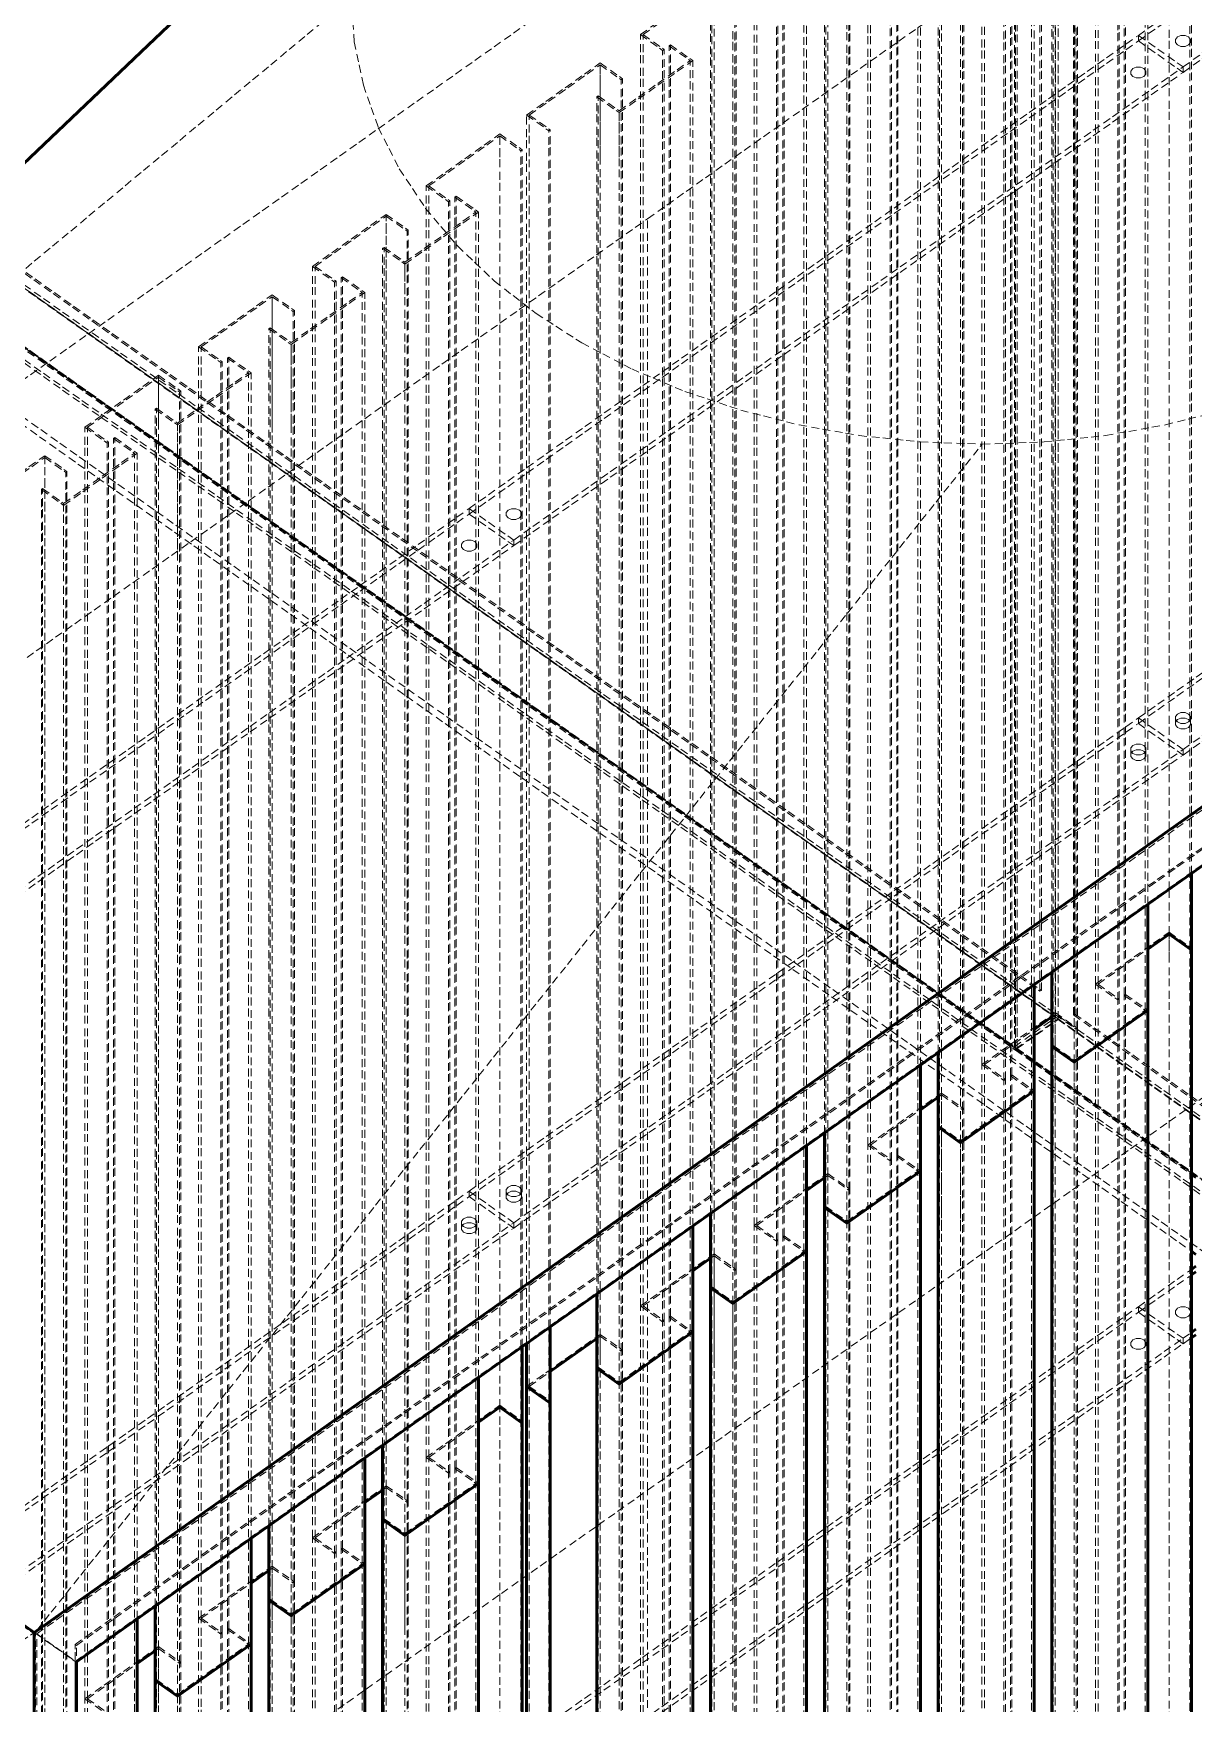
# Model space of a CAD drawing. Header units: millimetres. Extents: x 909 to 14018, y 345 to 10005.
# Drawn here: x 3227 to 3779, y 2431 to 3225 of the extents above; entities that cross this region are included whole.
import ezdxf

# ---------------------------------------------------------------- set-up
doc = ezdxf.new("R2010")
doc.units = ezdxf.units.MM
doc.linetypes.add('Hidden', pattern=[15, 5, -3, 5, -2])
for name, color, linetype, lineweight in [('Default', 7, 'Continuous', 50), ('Edges', 7, 'Hidden', 15), ('HiddenEdges', 2, 'Hidden', 15), ('HiddenSilhouettes', 2, 'Hidden', 15), ('HiddenWires', 7, 'Hidden', 15), ('Silhouettes', 7, 'Continuous', 50), ('Wires', 7, 'Hidden', 15)]:
    doc.layers.add(name, color=color, linetype=linetype, lineweight=lineweight)

# ---------------------------------------------------------------- blocks, each defined once
blk = doc.blocks.new('Isometric')
at = {"layer": 'Edges'}
for points in [[(696, 101), (697.9, 73.2), (703.7, 45.8), (713.2, 18.9), (726.5, -7.3), (743.2, -32.4), (763.4, -56.2), (786.8, -78.5), (813.2, -99), (842.3, -117.7), (873.8, -134.2), (907.5, -148.5), (942.9, -160.3), (979.9, -169.7), (1018, -176.4), (1056.8, -180.5), (1096, -181.9)], [(1096, -181.9), (1135.2, -180.5), (1174.1, -176.4), (1212.1, -169.7), (1249.1, -160.3), (1284.6, -148.5), (1318.2, -134.2), (1349.8, -117.7), (1378.9, -99), (1405.2, -78.5), (1428.6, -56.2), (1448.8, -32.4), (1465.6, -7.3), (1478.8, 18.9), (1488.3, 45.8), (1494.1, 73.2), (1496, 101)], [(521, -953.7), (1327.1, -383.7)], [(1228.6, -643.2), (1231.4, -645.2)], [(468.1, -954.3), (495, -935.3)]]:
    blk.add_lwpolyline(points, dxfattribs=at)
for points in [[(-70.2, -535.7, 0), (696, 101, 0)], [(496.5, -934.2, 0), (1096, -181.9, 0)], [(1227.7, -501.9, 0), (1227.7, -454.8, 0)], [(1214.5, -492.5, 0), (1214.5, -464.2, 0)], [(1214.5, -1298.6, 0), (1214.5, -492.5, 0)], [(1154.4, -573.8, 0), (1154.4, -506.7, 0)], [(1227.7, -1308, 0), (1227.7, -501.9, 0)], [(1082.2, -624.8, 0), (1082.2, -557.7, 0)], [(1154.4, -1379.9, 0), (1154.4, -573.8, 0)], [(1010.1, -675.8, 0), (1010.1, -608.7, 0)], [(1082.2, -1430.9, 0), (1082.2, -624.8, 0)], [(1228.6, -644.1, 0), (1231.4, -646.1, 0)], [(938, -726.8, 0), (938, -659.7, 0)], [(1010.1, -1481.9, 0), (1010.1, -675.8, 0)], [(865.9, -777.8, 0), (865.9, -710.7, 0)], [(938, -1532.9, 0), (938, -726.8, 0)], [(821.3, -789.3, 0), (821.3, -742.2, 0)], [(803.5, -801.9, 0), (803.5, -754.8, 0)], [(790.2, -792.5, 0), (790.2, -764.2, 0)], [(865.9, -1583.9, 0), (865.9, -777.8, 0)], [(790.2, -1598.6, 0), (790.2, -792.5, 0)], [(821.3, -1595.4, 0), (821.3, -789.3, 0)], [(803.5, -1608, 0), (803.5, -801.9, 0)], [(730.1, -873.8, 0), (730.1, -806.7, 0)], [(658, -924.8, 0), (658, -857.7, 0)], [(730.1, -1679.9, 0), (730.1, -873.8, 0)], [(585.8, -975.8, 0), (585.8, -908.7, 0)], [(658, -1730.9, 0), (658, -924.8, 0)], [(495, -935.3, 0), (521, -953.7, 0)], [(521, -2643.7, 0), (521, -953.7, 0)], [(585.8, -1781.9, 0), (585.8, -975.8, 0)]]:
    blk.add_polyline3d(points, dxfattribs=at)
blk.add_polyline3d([(495, -936.2, 0)], close=True, dxfattribs=at)
at = {"layer": 'HiddenEdges'}
for points in [[(-492.9, 574.1), (2267, -1377.4)], [(338, 23.7), (1144.1, -546.3)], [(312, 4.4), (1118.1, -565.6)], [(418.5, -70.4), (1116.4, -563.9)], [(-70.7, -536.2), (495, -936.2)], [(1117.2, -565.3), (1144.1, -546.3)], [(1144.1, -546.7), (1722.2, -955.5)], [(1153.9, -543.8), (1154.7, -543.2)], [(1153.9, -543.8), (1712.5, -938.8)], [(1118.1, -565.1), (1228.6, -643.2)], [(1118.1, -565.6), (1697.9, -975.6)], [(495, -936.2), (496.5, -934.2)], [(495, -936.2), (495.8, -935.6)], [(496.7, -936.2), (521.8, -954)]]:
    blk.add_lwpolyline(points, dxfattribs=at)
for points in [[(1133.5, -528.2, 0), (1133.5, 1140.6, 0)], [(1144.1, -546.3, 0), (1144.1, 1143.7, 0)], [(1144.1, -546.7, 0), (1144.1, 1141.6, 0)], [(1153.9, -543.8, 0), (1153.9, 1125, 0)], [(-466.7, 592.6, 0), (2319.3, -1377.4, 0)], [(-466.7, 545.2, 0), (2319.3, -1424.8, 0)], [(1118.1, -565.1, 0), (1118.1, 448.2, 0)], [(1214.5, -464.2, 0), (1214.5, 313.6, 0)], [(1227.7, -454.8, 0), (1227.7, 304.2, 0)], [(1181.9, -534.3, 0), (1181.9, 271.8, 0)], [(1186.9, -530.8, 0), (1186.9, 275.3, 0)], [(1142.3, -543.5, 0), (1142.3, 262.6, 0)], [(1155.6, -552.9, 0), (1155.6, 253.2, 0)], [(1141.1, -563.2, 0), (1141.1, 242.9, 0)], [(1114.8, -581.8, 0), (1114.8, 224.3, 0)], [(1154.4, -506.7, 0), (1154.4, 232.3, 0)], [(1109.8, -585.3, 0), (1109.8, 220.8, 0)], [(1070.2, -594.5, 0), (1070.2, 211.6, 0)], [(1083.5, -603.9, 0), (1083.5, 202.2, 0)], [(1068.9, -614.2, 0), (1068.9, 191.9, 0)], [(1082.2, -557.7, 0), (1082.2, 181.3, 0)], [(1037.7, -636.3, 0), (1037.7, 169.8, 0)], [(1042.6, -632.8, 0), (1042.6, 173.3, 0)], [(998.1, -645.5, 0), (998.1, 160.6, 0)], [(1011.4, -654.9, 0), (1011.4, 151.2, 0)], [(996.8, -665.2, 0), (996.8, 140.9, 0)], [(1010.1, -608.7, 0), (1010.1, 130.3, 0)], [(965.6, -687.3, 0), (965.6, 118.8, 0)], [(970.5, -683.8, 0), (970.5, 122.3, 0)], [(926, -696.5, 0), (926, 109.6, 0)], [(939.2, -705.9, 0), (939.2, 100.2, 0)], [(924.7, -716.2, 0), (924.7, 89.9, 0)], [(938, 0, 0), (938, 80.5, 0)], [(938, -659.7, 0), (938, 79.3, 0)], [(893.4, -738.3, 0), (893.4, 67.8, 0)], [(898.4, -734.8, 0), (898.4, 71.3, 0)], [(853.8, 0, 0), (853.8, 59.8, 0)], [(853.8, -747.5, 0), (853.8, 58.6, 0)], [(867.1, -756.9, 0), (867.1, 49.2, 0)], [(852.6, -767.2, 0), (852.6, 38.9, 0)], [(338, 23.3, 0), (1142.4, -545.5, 0)], [(347.8, 26.2, 0), (1132.6, -528.8, 0)], [(865.9, 0, 0), (865.9, 29.5, 0)], [(865.9, -710.7, 0), (865.9, 28.3, 0)], [(790.2, 0, 0), (790.2, 14.8, 0)], [(790.2, -764.2, 0), (790.2, 13.6, 0)], [(821.3, -742.2, 0), (821.3, 16.8, 0)], [(803.5, -754.8, 0), (803.5, 4.2, 0)], [(757.7, -834.3, 0), (757.7, -28.2, 0)], [(762.6, -830.8, 0), (762.6, -24.7, 0)], [(718.1, -84.8, 0), (718.1, -36.2, 0)], [(718.1, -843.5, 0), (718.1, -37.4, 0)], [(731.4, -852.9, 0), (731.4, -46.8, 0)], [(716.8, -863.2, 0), (716.8, -57.1, 0)], [(418, -70.8, 0), (1228.6, -644.1, 0)], [(730.1, -84.8, 0), (730.1, -66.5, 0)], [(730.1, -806.7, 0), (730.1, -67.7, 0)], [(685.5, -885.3, 0), (685.5, -79.2, 0)], [(690.5, -881.8, 0), (690.5, -75.7, 0)], [(645.9, -169.7, 0), (645.9, -87.2, 0)], [(645.9, -894.5, 0), (645.9, -88.4, 0)], [(659.2, -903.9, 0), (659.2, -97.8, 0)], [(644.7, -914.2, 0), (644.7, -108.1, 0)], [(618.4, -932.8, 0), (618.4, -126.7, 0)], [(658, -169.7, 0), (658, -117.5, 0)], [(658, -118.7, 0), (658, -118.7, 0)], [(658, -857.7, 0), (658, -118.7, 0)], [(613.4, -936.3, 0), (613.4, -130.2, 0)], [(573.8, -169.7, 0), (573.8, -138.2, 0)], [(573.8, -945.5, 0), (573.8, -139.4, 0)], [(587.1, -954.9, 0), (587.1, -148.8, 0)], [(572.5, -965.2, 0), (572.5, -159.1, 0)], [(585.8, -254.5, 0), (585.8, -168.5, 0)], [(546.2, -983.8, 0), (546.2, -177.7, 0)], [(585.8, -908.7, 0), (585.8, -169.7, 0)], [(501.7, -254.5, 0), (501.7, -189.2, 0)], [(501.7, -996.5, 0), (501.7, -190.4, 0)], [(541.3, -987.3, 0), (541.3, -181.2, 0)], [(515, -1005.9, 0), (515, -199.8, 0)], [(500.4, -1016.2, 0), (500.4, -210.1, 0)], [(513.7, -254.5, 0), (513.7, -219.5, 0)], [(513.7, -1026.8, 0), (513.7, -220.7, 0)], [(770.7, -226.2, 0), (770.7, -222.7, 0)], [(1223.3, -379, 0), (1223.3, -375.5, 0)], [(521, -942.9, 0), (1275.1, -409.7, 0)], [(1214.5, -509, 0), (1214.5, -491.3, 0)], [(1181.9, -1340.4, 0), (1181.9, -534.3, 0)], [(1186.9, -1336.9, 0), (1186.9, -530.8, 0)], [(1118.1, -565.1, 0), (1144.1, -546.7, 0)], [(1142.3, -593.9, 0), (1142.3, -542.3, 0)], [(1142.3, -1349.6, 0), (1142.3, -543.5, 0)], [(1144.1, -546.3, 0), (1723.9, -956.3, 0)], [(1155.6, -1359, 0), (1155.6, -552.9, 0)], [(1141.1, -1369.3, 0), (1141.1, -563.2, 0)], [(1114.8, -1387.9, 0), (1114.8, -581.8, 0)], [(1154.4, -593.9, 0), (1154.4, -572.6, 0)], [(1109.8, -1391.4, 0), (1109.8, -585.3, 0)], [(1070.2, -678.7, 0), (1070.2, -593.9, 0)], [(1070.2, -1400.6, 0), (1070.2, -594.5, 0)], [(1068.9, -1420.3, 0), (1068.9, -614.2, 0)], [(1083.5, -1410, 0), (1083.5, -603.9, 0)], [(1082.2, -678.7, 0), (1082.2, -623.6, 0)], [(1042.6, -1438.9, 0), (1042.6, -632.8, 0)], [(998.1, -678.7, 0), (998.1, -644.3, 0)], [(998.1, -1451.6, 0), (998.1, -645.5, 0)], [(1037.7, -1442.4, 0), (1037.7, -636.3, 0)], [(770.7, -659, 0), (770.7, -655.5, 0)], [(1011.4, -1461, 0), (1011.4, -654.9, 0)], [(996.8, -1471.3, 0), (996.8, -665.2, 0)], [(799, -679, 0), (799, -675.5, 0)], [(1010.1, -678.7, 0), (1010.1, -674.6, 0)], [(965.6, -1493.4, 0), (965.6, -687.3, 0)], [(970.5, -1489.9, 0), (970.5, -683.8, 0)], [(926, -763.5, 0), (926, -695.3, 0)], [(926, -1502.6, 0), (926, -696.5, 0)], [(939.2, -1512, 0), (939.2, -705.9, 0)], [(924.7, -1522.3, 0), (924.7, -716.2, 0)], [(938, -763.5, 0), (938, -725.6, 0)], [(1195, -732.3, 0), (1195, -728.8, 0)], [(893.4, -1544.4, 0), (893.4, -738.3, 0)], [(898.4, -1540.9, 0), (898.4, -734.8, 0)], [(853.8, -763.5, 0), (853.8, -746.3, 0)], [(853.8, -1553.6, 0), (853.8, -747.5, 0)], [(867.1, -1563, 0), (867.1, -756.9, 0)], [(852.6, -1573.3, 0), (852.6, -767.2, 0)], [(865.9, -848.4, 0), (865.9, -776.6, 0)], [(790.2, -848.4, 0), (790.2, -791.3, 0)], [(757.7, -1640.4, 0), (757.7, -834.3, 0)], [(762.6, -1636.9, 0), (762.6, -830.8, 0)], [(718.1, -848.4, 0), (718.1, -842.3, 0)], [(718.1, -1649.6, 0), (718.1, -843.5, 0)], [(731.4, -1659, 0), (731.4, -852.9, 0)], [(716.8, -1669.3, 0), (716.8, -863.2, 0)], [(730.1, -933.2, 0), (730.1, -872.6, 0)], [(685.5, -1691.4, 0), (685.5, -885.3, 0)], [(690.5, -1687.9, 0), (690.5, -881.8, 0)], [(645.9, -933.2, 0), (645.9, -893.3, 0)], [(645.9, -1700.6, 0), (645.9, -894.5, 0)], [(659.2, -1710, 0), (659.2, -903.9, 0)], [(644.7, -1720.3, 0), (644.7, -914.2, 0)], [(658, -933.2, 0), (658, -923.6, 0)], [(613.4, -1742.4, 0), (613.4, -936.3, 0)], [(618.4, -1738.9, 0), (618.4, -932.8, 0)], [(521, -942.9, 0), (521.8, -943.5, 0)], [(521, -2580.9, 0), (521, -942.9, 0)], [(573.8, -1018.1, 0), (573.8, -944.3, 0)], [(573.8, -1751.6, 0), (573.8, -945.5, 0)], [(587.1, -1761, 0), (587.1, -954.9, 0)], [(572.5, -1771.3, 0), (572.5, -965.2, 0)], [(585.8, -1018.1, 0), (585.8, -974.6, 0)]]:
    blk.add_polyline3d(points, dxfattribs=at)
at = {"layer": 'HiddenSilhouettes'}
for points in [[(-466.7, 594.7), (2289.6, -1354.3)], [(1223.3, 57.3), (1647.6, 357.3)], [(881, 77.8), (926, 109.6)], [(770.7, -222.7), (1195, 77.3)], [(881, 77.8), (894.3, 68.4)], [(1195, 77.3), (1223.3, 57.3)], [(770.7, -226.2), (1195, 73.8)], [(897.5, 70.7), (898.4, 71.3)], [(897.5, 70.7), (910.8, 61.3)], [(898.4, 71.3), (912.5, 61.3)], [(1195, 73.8), (1223.3, 53.8)], [(799, -242.7), (1223.3, 57.3)], [(799, -246.2), (1223.3, 53.8)], [(807.2, 26.8), (853.8, 59.8)], [(808.9, 26.8), (853.8, 58.6)], [(853.8, 58.6), (867.1, 49.2)], [(865.9, 29.5), (910.8, 61.3)], [(851.7, 38.3), (852.6, 38.9)], [(851.7, 38.3), (865.9, 28.3)], [(852.6, 38.9), (865.9, 29.5)], [(348.6, 26.8), (1133.5, -528.2)], [(807.2, 26.8), (821.3, 16.8)], [(808.9, 26.8), (822.2, 17.4)], [(790.2, 13.6), (803.5, 4.2)], [(821.3, 16.8), (822.2, 17.4)], [(745.2, -18.2), (758.5, -27.6)], [(761.8, -25.3), (775.1, -34.7)], [(762.6, -24.7), (776.8, -34.7)], [(673.1, -69.2), (718.1, -37.4)], [(718.1, -37.4), (731.4, -46.8)], [(730.1, -67.7), (776.8, -34.7)], [(715.9, -57.7), (730.1, -67.7)], [(716.8, -57.1), (730.1, -66.5)], [(1195, -359), (1619.3, -59)], [(673.1, -69.2), (686.4, -78.6)], [(689.6, -76.3), (702.9, -85.7)], [(690.5, -75.7), (704.6, -85.7)], [(1223.3, -375.5), (1647.6, -75.5)], [(601, -120.2), (645.9, -88.4)], [(645.9, -87.2), (660.1, -97.2)], [(658, -117.5), (702.9, -85.7)], [(658, -118.7), (704.6, -85.7)], [(659.2, -97.8), (660.1, -97.2)], [(643.8, -108.7), (644.7, -108.1)], [(644.7, -108.1), (658, -117.5)], [(599.3, -120.2), (613.4, -130.2)], [(601, -120.2), (614.3, -129.6)], [(618.4, -126.7), (632.5, -136.7)], [(585.8, -168.5), (630.8, -136.7)], [(613.4, -130.2), (614.3, -129.6)], [(617.5, -127.3), (630.8, -136.7)], [(527.1, -171.2), (573.8, -138.2)], [(573.8, -138.2), (588, -148.2)], [(573.8, -139.4), (587.1, -148.8)], [(587.1, -148.8), (588, -148.2)], [(572.5, -159.1), (585.8, -168.5)], [(528.8, -171.2), (542.1, -180.6)], [(545.4, -178.3), (546.2, -177.7)], [(545.4, -178.3), (558.7, -187.7)], [(546.2, -177.7), (560.4, -187.7)], [(456.7, -222.2), (501.7, -190.4)], [(501.7, -190.4), (515, -199.8)], [(513.7, -219.5), (558.7, -187.7)], [(499.6, -210.7), (513.7, -220.7)], [(500.4, -210.1), (513.7, -219.5)], [(374.8, -542.7), (799, -242.7)], [(374.8, -546.2), (799, -246.2)], [(1099, -509), (1449.6, -261.2)], [(1195, -355.5), (1223.3, -375.5)], [(1195, -359), (1223.3, -379)], [(1218.5, -358.1), (1219.8, -356.5), (1222, -355.6), (1224.6, -355.6), (1226.8, -356.5), (1228.1, -358.1), (1228.1, -359.9), (1226.8, -361.5), (1224.6, -362.4), (1222, -362.4), (1219.8, -361.5), (1218.5, -359.9)], [(496.7, -936.2), (1301.1, -367.4)], [(799, -675.5), (1223.3, -375.5)], [(1190.2, -378.1), (1191.5, -376.5), (1193.7, -375.6), (1196.3, -375.6), (1198.5, -376.5), (1199.8, -378.1), (1199.8, -379.9), (1198.5, -381.5), (1196.3, -382.4), (1193.7, -382.4), (1191.5, -381.5), (1190.2, -379.9)], [(1167.8, -524.3), (1214.5, -491.3)], [(1214.5, -491.3), (1228.6, -501.3)], [(1169.5, -524.3), (1201, -502)], [(495, -936.2), (1087.2, -517.4)], [(1132.6, -528.8), (1133.5, -528.2)], [(1167.8, -524.3), (1181.9, -534.3)], [(1169.5, -524.3), (1182.8, -533.7)], [(1181.9, -534.3), (1182.8, -533.7)], [(1186, -531.4), (1186.9, -530.8)], [(1186, -531.4), (1199.3, -540.8)], [(1186.9, -530.8), (1201, -540.8)], [(1095.7, -575.3), (1142.3, -542.3)], [(1142.3, -542.3), (1156.5, -552.3)], [(1142.3, -543.5), (1155.6, -552.9)], [(1154.4, -572.6), (1199.3, -540.8)], [(1117.2, -565.3), (1157.6, -593.9)], [(1140.2, -563.8), (1141.1, -563.2)], [(1141.1, -563.2), (1154.4, -572.6)], [(1095.7, -575.3), (1109.8, -585.3)], [(1097.4, -575.3), (1110.7, -584.7)], [(1113.9, -582.4), (1127.2, -591.8)], [(1114.8, -581.8), (1128.9, -591.8)], [(1082.2, -623.6), (1127.2, -591.8)], [(1023.5, -626.3), (1070.2, -593.3)], [(1070.2, -594.5), (1083.5, -603.9)], [(1083.5, -603.9), (1084.3, -603.3)], [(1068.1, -614.8), (1068.9, -614.2)], [(1068.9, -614.2), (1082.2, -623.6)], [(1023.5, -626.3), (1037.7, -636.3)], [(1025.2, -626.3), (1038.5, -635.7)], [(1041.8, -633.4), (1055.1, -642.8)], [(1042.6, -632.8), (1056.8, -642.8)], [(951.4, -677.3), (998.1, -644.3)], [(998.1, -644.3), (1012.2, -654.3)], [(1010.1, -674.6), (1055.1, -642.8)], [(1037.7, -636.3), (1038.5, -635.7)], [(346.5, -955.5), (770.7, -655.5)], [(770.7, -655.5), (799, -675.5)], [(794.2, -658.1), (795.5, -656.5), (797.7, -655.6), (800.3, -655.6), (802.6, -656.5), (803.9, -658.1), (803.9, -659.9), (802.6, -661.5), (800.3, -662.4), (797.7, -662.4), (795.5, -661.5), (794.2, -659.9)], [(953.1, -677.3), (984.6, -655)], [(1011.4, -654.9), (1012.2, -654.3)], [(346.5, -959), (770.7, -659)], [(770.7, -659), (799, -679)], [(996.8, -665.2), (1010.1, -674.6)], [(765.9, -678.1), (767.2, -676.5), (769.5, -675.6), (772, -675.6), (774.3, -676.5), (775.6, -678.1), (775.6, -679.9), (774.3, -681.5), (772, -682.4), (769.5, -682.4), (767.2, -681.5), (765.9, -679.9)], [(965.6, -687.3), (966.4, -686.7)], [(969.7, -684.4), (970.5, -683.8)], [(969.7, -684.4), (982.9, -693.8)], [(970.5, -683.8), (984.6, -693.8)], [(879.3, -728.3), (926, -695.3)], [(926, -695.3), (940.1, -705.3)], [(939.2, -705.9), (940.1, -705.3)], [(1195, -728.8), (1228.6, -705.1)], [(1195, -732.3), (1228.6, -708.6)], [(923.8, -716.8), (924.7, -716.2)], [(924.7, -716.2), (938, -725.6)], [(807.2, -1003.1), (1195, -728.8)], [(879.3, -728.3), (893.4, -738.3)], [(881, -728.3), (894.3, -737.7)], [(1195, -728.8), (1223.3, -748.8)], [(807.2, -1006.6), (1195, -732.3)], [(893.4, -738.3), (894.3, -737.7)], [(897.5, -735.4), (898.4, -734.8)], [(897.5, -735.4), (910.8, -744.8)], [(898.4, -734.8), (912.5, -744.8)], [(1195, -732.3), (1223.3, -752.3)], [(807.2, -779.3), (853.8, -746.3)], [(807.2, -1043.1), (1223.3, -748.8)], [(1223.3, -748.8), (1228.6, -745.1)], [(1223.3, -752.3), (1228.6, -748.6)], [(807.2, -1046.6), (1223.3, -752.3)], [(867.1, -756.9), (868, -756.3)], [(851.7, -767.8), (852.6, -767.2)], [(852.6, -767.2), (865.9, -776.6)], [(808.9, -779.3), (822.2, -788.7)], [(790.2, -791.3), (804.3, -801.3)], [(743.5, -824.3), (757.7, -834.3)], [(757.7, -834.3), (758.5, -833.7)], [(761.8, -831.4), (762.6, -830.8)], [(761.8, -831.4), (775.1, -840.8)], [(762.6, -830.8), (776.8, -840.8)], [(715.9, -845), (718.1, -843.5)], [(718.1, -843.5), (731.4, -852.9)], [(730.1, -872.6), (775.1, -840.8)], [(673.1, -875.3), (704.6, -853)], [(731.4, -852.9), (732.2, -852.3)], [(716.8, -863.2), (730.1, -872.6)], [(673.1, -875.3), (686.4, -884.7)], [(689.6, -882.4), (690.5, -881.8)], [(689.6, -882.4), (702.9, -891.8)], [(645.9, -894.5), (659.2, -903.9)], [(658, -923.6), (702.9, -891.8)], [(601, -926.3), (632.5, -904)], [(659.2, -903.9), (660.1, -903.3)], [(643.8, -914.8), (644.7, -914.2)], [(601, -926.3), (614.3, -935.7)], [(617.5, -933.4), (618.4, -932.8)], [(617.5, -933.4), (630.8, -942.8)], [(618.4, -932.8), (632.5, -942.8)], [(527.1, -977.3), (573.8, -944.3)], [(571.7, -947), (573.8, -945.5)], [(573.8, -944.3), (588, -954.3)], [(585.8, -974.6), (630.8, -942.8)], [(528.8, -977.3), (560.4, -955)], [(587.1, -954.9), (588, -954.3)], [(572.5, -965.2), (585.8, -974.6)], [(528.8, -977.3), (542.1, -986.7)]]:
    blk.add_lwpolyline(points, dxfattribs=at)
for points in [[(1218.5, -354.5), (1219.8, -353), (1222, -352), (1224.6, -352), (1226.8, -353), (1228.1, -354.5), (1228.1, -356.4), (1226.8, -358), (1224.6, -358.9), (1222, -358.9), (1219.8, -358), (1218.5, -356.4)], [(1190.2, -374.5), (1191.5, -373), (1193.7, -372), (1196.3, -372), (1198.5, -373), (1199.8, -374.5), (1199.8, -376.4), (1198.5, -378), (1196.3, -378.9), (1193.7, -378.9), (1191.5, -378), (1190.2, -376.4)], [(794.2, -654.5), (795.5, -653), (797.7, -652), (800.3, -652), (802.6, -653), (803.9, -654.5), (803.9, -656.4), (802.6, -658), (800.3, -658.9), (797.7, -658.9), (795.5, -658), (794.2, -656.4)], [(765.9, -674.5), (767.2, -673), (769.5, -672), (772, -672), (774.3, -673), (775.6, -674.5), (775.6, -676.4), (774.3, -678), (772, -678.9), (769.5, -678.9), (767.2, -678), (765.9, -676.4)]]:
    blk.add_lwpolyline(points, close=True, dxfattribs=at)
for points in [[(1132.6, -528.8, 0), (1132.6, 1140, 0)], [(1142.4, -545.5, 0), (1142.4, 1142.8, 0)], [(1154.7, -543.2, 0), (1154.7, 1125.6, 0)], [(-466.7, 547.3, 0), (2287.3, -1400.1, 0)], [(-492.9, 528.8, 0), (2267, -1422.7, 0)], [(1116.4, -563.9, 0), (1116.4, 447.4, 0)], [(1117.2, -565.3, 0), (1117.2, 447.8, 0)], [(1195, 77.3, 0), (1619.3, 377.3, 0)], [(1195, 73.8, 0), (1619.3, 373.8, 0)], [(1223.3, 53.8, 0), (1647.6, 353.8, 0)], [(1228.6, -454.2, 0), (1228.6, 304.8, 0)], [(1167.8, -524.3, 0), (1167.8, 281.8, 0)], [(1169.5, -524.3, 0), (1169.5, 281.8, 0)], [(1182.8, -533.7, 0), (1182.8, 272.4, 0)], [(1186, -531.4, 0), (1186, 274.7, 0)], [(1199.3, -540.8, 0), (1199.3, 265.3, 0)], [(1201, -473.7, 0), (1201, 265.3, 0)], [(1156.5, -552.3, 0), (1156.5, 253.8, 0)], [(1140.2, -516.7, 0), (1140.2, 242.3, 0)], [(1095.7, -575.3, 0), (1095.7, 230.8, 0)], [(1097.4, -575.3, 0), (1097.4, 230.8, 0)], [(1113.9, -582.4, 0), (1113.9, 223.7, 0)], [(1110.7, -584.7, 0), (1110.7, 221.4, 0)], [(1127.2, -591.8, 0), (1127.2, 214.3, 0)], [(1128.9, -524.7, 0), (1128.9, 214.3, 0)], [(1084.3, -603.3, 0), (1084.3, 202.8, 0)], [(1068.1, -567.7, 0), (1068.1, 191.3, 0)], [(1023.5, -626.3, 0), (1023.5, 179.8, 0)], [(1025.2, -626.3, 0), (1025.2, 179.8, 0)], [(1038.5, -635.7, 0), (1038.5, 170.4, 0)], [(1041.8, -633.4, 0), (1041.8, 172.7, 0)], [(1055.1, -642.8, 0), (1055.1, 163.3, 0)], [(1056.8, -575.7, 0), (1056.8, 163.3, 0)], [(1012.2, -654.3, 0), (1012.2, 151.8, 0)], [(996, -618.7, 0), (996, 140.3, 0)], [(951.4, -677.3, 0), (951.4, 128.8, 0)], [(953.1, -677.3, 0), (953.1, 128.8, 0)], [(966.4, -686.7, 0), (966.4, 119.4, 0)], [(969.7, -684.4, 0), (969.7, 121.7, 0)], [(879.3, 77.8, 0), (926, 110.8, 0)], [(982.9, -693.8, 0), (982.9, 112.3, 0)], [(984.6, -626.7, 0), (984.6, 112.3, 0)], [(940.1, -705.3, 0), (940.1, 100.8, 0)], [(923.8, -669.7, 0), (923.8, 89.3, 0)], [(879.3, -728.3, 0), (879.3, 77.8, 0)], [(879.3, 77.8, 0), (893.4, 67.8, 0)], [(881, -728.3, 0), (881, 77.8, 0)], [(1195, 73.8, 0), (1195, 77.3, 0)], [(893.4, 67.8, 0), (894.3, 68.4, 0)], [(894.3, -737.7, 0), (894.3, 68.4, 0)], [(897.5, -735.4, 0), (897.5, 70.7, 0)], [(853.8, 59.8, 0), (868, 49.8, 0)], [(865.9, 28.3, 0), (912.5, 61.3, 0)], [(910.8, -744.8, 0), (910.8, 61.3, 0)], [(912.5, -677.7, 0), (912.5, 61.3, 0)], [(1223.3, 53.8, 0), (1223.3, 57.3, 0)], [(867.1, 49.2, 0), (868, 49.8, 0)], [(868, -756.3, 0), (868, 49.8, 0)], [(851.7, -720.7, 0), (851.7, 38.3, 0)], [(807.2, -752.2, 0), (807.2, 26.8, 0)], [(808.9, -779.3, 0), (808.9, 26.8, 0)], [(743.5, -18.2, 0), (790.2, 14.8, 0)], [(745.2, -18.2, 0), (790.2, 13.6, 0)], [(790.2, 14.8, 0), (804.3, 4.8, 0)], [(822.2, -741.6, 0), (822.2, 17.4, 0)], [(803.5, 4.2, 0), (804.3, 4.8, 0)], [(804.3, -754.2, 0), (804.3, 4.8, 0)], [(743.5, -824.3, 0), (743.5, -18.2, 0)], [(743.5, -18.2, 0), (757.7, -28.2, 0)], [(745.2, -824.3, 0), (745.2, -18.2, 0)], [(757.7, -28.2, 0), (758.5, -27.6, 0)], [(758.5, -833.7, 0), (758.5, -27.6, 0)], [(761.8, -25.3, 0), (762.6, -24.7, 0)], [(761.8, -831.4, 0), (761.8, -25.3, 0)], [(671.4, -69.2, 0), (718.1, -36.2, 0)], [(718.1, -36.2, 0), (732.2, -46.2, 0)], [(730.1, -66.5, 0), (775.1, -34.7, 0)], [(775.1, -840.8, 0), (775.1, -34.7, 0)], [(776.8, -773.7, 0), (776.8, -34.7, 0)], [(731.4, -46.8, 0), (732.2, -46.2, 0)], [(732.2, -852.3, 0), (732.2, -46.2, 0)], [(715.9, -57.7, 0), (716.8, -57.1, 0)], [(715.9, -816.7, 0), (715.9, -57.7, 0)], [(1195, -355.5, 0), (1619.3, -55.5, 0)], [(417.4, -71.3, 0), (1117.2, -566.2, 0)], [(671.4, -875.3, 0), (671.4, -69.2, 0)], [(671.4, -69.2, 0), (685.5, -79.2, 0)], [(673.1, -875.3, 0), (673.1, -69.2, 0)], [(685.5, -79.2, 0), (686.4, -78.6, 0)], [(686.4, -884.7, 0), (686.4, -78.6, 0)], [(689.6, -76.3, 0), (690.5, -75.7, 0)], [(689.6, -882.4, 0), (689.6, -76.3, 0)], [(1223.3, -379, 0), (1647.6, -79, 0)], [(599.3, -120.2, 0), (645.9, -87.2, 0)], [(645.9, -88.4, 0), (659.2, -97.8, 0)], [(702.9, -891.8, 0), (702.9, -85.7, 0)], [(704.6, -824.7, 0), (704.6, -85.7, 0)], [(388.1, -99.2, 0), (1228.6, -693.6, 0)], [(660.1, -903.3, 0), (660.1, -97.2, 0)], [(643.8, -867.7, 0), (643.8, -108.7, 0)], [(643.8, -108.7, 0), (658, -118.7, 0)], [(599.3, -926.3, 0), (599.3, -120.2, 0)], [(601, -926.3, 0), (601, -120.2, 0)], [(617.5, -127.3, 0), (618.4, -126.7, 0)], [(585.8, -169.7, 0), (632.5, -136.7, 0)], [(614.3, -935.7, 0), (614.3, -129.6, 0)], [(617.5, -933.4, 0), (617.5, -127.3, 0)], [(630.8, -942.8, 0), (630.8, -136.7, 0)], [(632.5, -875.7, 0), (632.5, -136.7, 0)], [(528.8, -171.2, 0), (573.8, -139.4, 0)], [(588, -954.3, 0), (588, -148.2, 0)], [(571.7, -159.7, 0), (572.5, -159.1, 0)], [(571.7, -918.7, 0), (571.7, -159.7, 0)], [(571.7, -159.7, 0), (585.8, -169.7, 0)], [(527.1, -977.3, 0), (527.1, -171.2, 0)], [(527.1, -171.2, 0), (541.3, -181.2, 0)], [(528.8, -977.3, 0), (528.8, -171.2, 0)], [(545.4, -984.4, 0), (545.4, -178.3, 0)], [(455, -222.2, 0), (501.7, -189.2, 0)], [(501.7, -189.2, 0), (515.8, -199.2, 0)], [(513.7, -220.7, 0), (560.4, -187.7, 0)], [(541.3, -181.2, 0), (542.1, -180.6, 0)], [(542.1, -986.7, 0), (542.1, -180.6, 0)], [(558.7, -993.8, 0), (558.7, -187.7, 0)], [(560.4, -926.7, 0), (560.4, -187.7, 0)], [(515, -199.8, 0), (515.8, -199.2, 0)], [(515.8, -1005.3, 0), (515.8, -199.2, 0)], [(499.6, -210.7, 0), (500.4, -210.1, 0)], [(499.6, -1016.8, 0), (499.6, -210.7, 0)], [(346.5, -522.7, 0), (770.7, -222.7, 0)], [(346.5, -526.2, 0), (770.7, -226.2, 0)], [(770.7, -222.7, 0), (799, -242.7, 0)], [(770.7, -226.2, 0), (799, -246.2, 0)], [(799, -246.2, 0), (799, -242.7, 0)], [(770.7, -655.5, 0), (1195, -355.5, 0)], [(770.7, -659, 0), (1195, -359, 0)], [(1195, -359, 0), (1195, -355.5, 0)], [(1218.5, -359.9, 0), (1218.5, -356.4, 0)], [(1228.1, -358.1, 0), (1228.1, -354.5, 0)], [(799, -679, 0), (1223.3, -379, 0)], [(1190.2, -379.9, 0), (1190.2, -376.4, 0)], [(1199.8, -378.1, 0), (1199.8, -374.5, 0)], [(521.8, -943.5, 0), (1275.9, -410.3, 0)], [(1117.2, -566.2, 0), (1117.2, -509, 0)], [(1118.1, -565.6, 0), (1118.1, -509, 0)], [(1167.8, -1330.4, 0), (1167.8, -524.3, 0)], [(1169.5, -1330.4, 0), (1169.5, -524.3, 0)], [(-69.9, -535.6, 0), (495.8, -935.6, 0)], [(1182.8, -1339.8, 0), (1182.8, -533.7, 0)], [(1186, -1337.5, 0), (1186, -531.4, 0)], [(1116.4, -563.9, 0), (1142.4, -545.5, 0)], [(1140.2, -545, 0), (1142.3, -543.5, 0)], [(1154.7, -543.2, 0), (1713.3, -938.2, 0)], [(1199.3, -1346.9, 0), (1199.3, -540.8, 0)], [(1097.4, -575.3, 0), (1128.9, -553, 0)], [(1155.6, -552.9, 0), (1156.5, -552.3, 0)], [(1156.5, -1358.4, 0), (1156.5, -552.3, 0)], [(1117.2, -566.2, 0), (1118.1, -565.6, 0)], [(1117.2, -566.2, 0), (1228.6, -644.9, 0)], [(1142.3, -564.1, 0), (1142.3, -564.1, 0)], [(1095.7, -1381.4, 0), (1095.7, -575.3, 0)], [(1097.4, -1381.4, 0), (1097.4, -575.3, 0)], [(1113.9, -582.4, 0), (1114.8, -581.8, 0)], [(1113.9, -1388.5, 0), (1113.9, -582.4, 0)], [(1109.8, -585.3, 0), (1110.7, -584.7, 0)], [(1110.7, -1390.8, 0), (1110.7, -584.7, 0)], [(1127.2, -1397.9, 0), (1127.2, -591.8, 0)], [(1068.1, -596, 0), (1070.2, -594.5, 0)], [(1070.2, -593.3, 0), (1084.3, -603.3, 0)], [(1084.3, -1409.4, 0), (1084.3, -603.3, 0)], [(1025.2, -626.3, 0), (1056.8, -604, 0)], [(1023.5, -1432.4, 0), (1023.5, -626.3, 0)], [(1025.2, -1432.4, 0), (1025.2, -626.3, 0)], [(1041.8, -633.4, 0), (1042.6, -632.8, 0)], [(1041.8, -1439.5, 0), (1041.8, -633.4, 0)], [(996, -647, 0), (998.1, -645.5, 0)], [(998.1, -645.5, 0), (1011.4, -654.9, 0)], [(1038.5, -1441.8, 0), (1038.5, -635.7, 0)], [(1055.1, -1448.9, 0), (1055.1, -642.8, 0)], [(794.2, -659.9, 0), (794.2, -656.4, 0)], [(803.9, -658.1, 0), (803.9, -654.5, 0)], [(1012.2, -1460.4, 0), (1012.2, -654.3, 0)], [(996, -665.8, 0), (996.8, -665.2, 0)], [(374.8, -975.5, 0), (799, -675.5, 0)], [(765.9, -679.9, 0), (765.9, -676.4, 0)], [(775.6, -678.1, 0), (775.6, -674.5, 0)], [(951.4, -1483.4, 0), (951.4, -677.3, 0)], [(951.4, -677.3, 0), (965.6, -687.3, 0)], [(953.1, -1483.4, 0), (953.1, -677.3, 0)], [(953.1, -677.3, 0), (966.4, -686.7, 0)], [(374.8, -979, 0), (799, -679, 0)], [(966.4, -1492.8, 0), (966.4, -686.7, 0)], [(969.7, -1490.5, 0), (969.7, -684.4, 0)], [(923.8, -698, 0), (926, -696.5, 0)], [(926, -696.5, 0), (939.2, -705.9, 0)], [(938, -725.6, 0), (982.9, -693.8, 0)], [(982.9, -1499.9, 0), (982.9, -693.8, 0)], [(881, -728.3, 0), (912.5, -706, 0)], [(940.1, -1511.4, 0), (940.1, -705.3, 0)], [(879.3, -1534.4, 0), (879.3, -728.3, 0)], [(881, -1534.4, 0), (881, -728.3, 0)], [(894.3, -1543.8, 0), (894.3, -737.7, 0)], [(897.5, -1541.5, 0), (897.5, -735.4, 0)], [(851.7, -749, 0), (853.8, -747.5, 0)], [(853.8, -746.3, 0), (868, -756.3, 0)], [(853.8, -747.5, 0), (867.1, -756.9, 0)], [(865.9, -776.6, 0), (910.8, -744.8, 0)], [(910.8, -1550.9, 0), (910.8, -744.8, 0)], [(1223.3, -752.3, 0), (1223.3, -748.8, 0)], [(868, -1562.4, 0), (868, -756.3, 0)], [(808.9, -779.3, 0), (822.2, -769.9, 0)], [(808.9, -1585.4, 0), (808.9, -779.3, 0)], [(743.5, -824.3, 0), (790.2, -791.3, 0)], [(745.2, -824.3, 0), (776.8, -802, 0)], [(743.5, -1630.4, 0), (743.5, -824.3, 0)], [(745.2, -1630.4, 0), (745.2, -824.3, 0)], [(745.2, -824.3, 0), (758.5, -833.7, 0)], [(758.5, -1639.8, 0), (758.5, -833.7, 0)], [(761.8, -1637.5, 0), (761.8, -831.4, 0)], [(671.4, -875.3, 0), (718.1, -842.3, 0)], [(718.1, -842.3, 0), (732.2, -852.3, 0)], [(775.1, -1646.9, 0), (775.1, -840.8, 0)], [(732.2, -1658.4, 0), (732.2, -852.3, 0)], [(715.9, -863.8, 0), (716.8, -863.2, 0)], [(671.4, -1681.4, 0), (671.4, -875.3, 0)], [(671.4, -875.3, 0), (685.5, -885.3, 0)], [(673.1, -1681.4, 0), (673.1, -875.3, 0)], [(685.5, -885.3, 0), (686.4, -884.7, 0)], [(686.4, -1690.8, 0), (686.4, -884.7, 0)], [(689.6, -1688.5, 0), (689.6, -882.4, 0)], [(690.5, -881.8, 0), (704.6, -891.8, 0)], [(599.3, -926.3, 0), (645.9, -893.3, 0)], [(643.8, -896, 0), (645.9, -894.5, 0)], [(645.9, -893.3, 0), (660.1, -903.3, 0)], [(702.9, -1697.9, 0), (702.9, -891.8, 0)], [(660.1, -1709.4, 0), (660.1, -903.3, 0)], [(644.7, -914.2, 0), (658, -923.6, 0)], [(599.3, -1732.4, 0), (599.3, -926.3, 0)], [(599.3, -926.3, 0), (613.4, -936.3, 0)], [(601, -1732.4, 0), (601, -926.3, 0)], [(495.8, -2625.6, 0), (495.8, -935.6, 0)], [(496.7, -2624.5, 0), (496.7, -936.2, 0)], [(613.4, -936.3, 0), (614.3, -935.7, 0)], [(614.3, -1741.8, 0), (614.3, -935.7, 0)], [(617.5, -1739.5, 0), (617.5, -933.4, 0)], [(521.8, -1018.1, 0), (521.8, -943.5, 0)], [(573.8, -945.5, 0), (587.1, -954.9, 0)], [(630.8, -1748.9, 0), (630.8, -942.8, 0)], [(588, -1760.4, 0), (588, -954.3, 0)], [(571.7, -965.8, 0), (572.5, -965.2, 0)], [(527.1, -1783.4, 0), (527.1, -977.3, 0)], [(527.1, -977.3, 0), (541.3, -987.3, 0)], [(528.8, -1783.4, 0), (528.8, -977.3, 0)]]:
    blk.add_polyline3d(points, dxfattribs=at)
at = {"layer": 'HiddenWires'}
for points in [[(883.9, -39), (1308.1, 261)], [(1218.5, 74.7), (1219.8, 76.3)], [(1218.5, 72.8), (1218.5, 74.7)], [(1219.8, 76.3), (1222, 77.2)], [(1226.8, 76.3), (1228.1, 74.7)], [(1228.1, 72.8), (1228.1, 74.7)], [(1218.5, 72.8), (1219.8, 71.3)], [(1219.8, 71.3), (1222, 70.3)], [(1224.6, 70.3), (1226.8, 71.3)], [(1226.8, 71.3), (1228.1, 72.8)], [(1190.2, 52.8), (1190.2, 54.7)], [(1191.5, 56.3), (1193.7, 57.2)], [(1196.3, 57.2), (1198.5, 56.3)], [(1199.8, 52.8), (1199.8, 54.7)], [(1190.2, 52.8), (1191.5, 51.3)], [(1191.5, 51.3), (1193.7, 50.3)], [(1193.7, 50.3), (1196.3, 50.3)], [(1196.3, 50.3), (1198.5, 51.3)], [(1198.5, 51.3), (1199.8, 52.8)], [(459.6, -339), (883.9, -39)], [(794.2, -225.3), (795.5, -223.7)], [(794.2, -227.2), (794.2, -225.3)], [(794.2, -227.2), (795.5, -228.7)], [(795.5, -223.7), (797.7, -222.8)], [(800.3, -229.7), (802.6, -228.7)], [(802.6, -223.7), (803.9, -225.3)], [(802.6, -228.7), (803.9, -227.2)], [(803.9, -227.2), (803.9, -225.3)], [(767.2, -243.7), (769.5, -242.8)], [(769.5, -242.8), (772, -242.8)], [(772, -242.8), (774.3, -243.7)], [(765.9, -245.3), (767.2, -243.7)], [(765.9, -247.2), (765.9, -245.3)], [(765.9, -247.2), (767.2, -248.7)], [(767.2, -248.7), (769.5, -249.7)], [(769.5, -249.7), (772, -249.7)], [(772, -249.7), (774.3, -248.7)], [(774.3, -243.7), (775.6, -245.3)], [(775.6, -247.2), (775.6, -245.3)], [(1218.5, -731.4), (1219.8, -729.8)], [(1219.8, -729.8), (1222, -728.9)], [(1222, -728.9), (1224.6, -728.9)], [(1224.6, -728.9), (1226.8, -729.8)], [(1226.8, -729.8), (1228.1, -731.4)], [(1218.5, -733.3), (1218.5, -731.4)], [(1219.8, -734.8), (1222, -735.8)], [(1222, -735.8), (1224.6, -735.8)], [(1224.6, -735.8), (1226.8, -734.8)], [(1226.8, -734.8), (1228.1, -733.3)], [(1228.1, -733.3), (1228.1, -731.4)], [(1190.2, -751.4), (1191.5, -749.8)], [(1190.2, -753.3), (1190.2, -751.4)], [(1193.7, -748.9), (1196.3, -748.9)], [(1196.3, -748.9), (1198.5, -749.8)], [(1199.8, -753.3), (1199.8, -751.4)], [(1191.5, -754.8), (1193.7, -755.8)], [(1196.3, -755.8), (1198.5, -754.8)]]:
    blk.add_lwpolyline(points, dxfattribs=at)
for points in [[(-70.7, -536.2, 0), (1697.1, 713.8, 0)], [(1222, 77.2, 0), (1224.6, 77.2, 0)], [(1224.6, 77.2, 0), (1226.8, 76.3, 0)], [(1222, 70.3, 0), (1224.6, 70.3, 0)], [(1190.2, 54.7, 0), (1191.5, 56.3, 0)], [(1193.7, 57.2, 0), (1196.3, 57.2, 0)], [(1198.5, 56.3, 0), (1199.8, 54.7, 0)], [(883.9, -698, 0), (883.9, -39, 0)], [(795.5, -228.7, 0), (797.7, -229.7, 0)], [(797.7, -222.8, 0), (800.3, -222.8, 0)], [(797.7, -229.7, 0), (800.3, -229.7, 0)], [(800.3, -222.8, 0), (802.6, -223.7, 0)], [(774.3, -248.7, 0), (775.6, -247.2, 0)], [(1087.2, -517.4, 0), (1099, -509, 0)], [(1218.5, -733.3, 0), (1219.8, -734.8, 0)], [(1191.5, -749.8, 0), (1193.7, -748.9, 0)], [(1198.5, -749.8, 0), (1199.8, -751.4, 0)], [(1190.2, -753.3, 0), (1191.5, -754.8, 0)], [(1193.7, -755.8, 0), (1196.3, -755.8, 0)], [(1198.5, -754.8, 0), (1199.8, -753.3, 0)]]:
    blk.add_polyline3d(points, dxfattribs=at)
at = {"layer": 'Silhouettes'}
for points in [[(-70.2, -535.7), (786.8, 280.4)], [(495, -935.3), (1301.1, -365.3)], [(-70.7, -535.3), (495, -935.3)], [(1128.9, -553), (1140.2, -545)], [(1154.4, -573.8), (1201, -540.8)], [(1140.2, -563.8), (1154.4, -573.8)], [(1056.8, -604), (1068.1, -596)], [(1010.1, -675.8), (1056.8, -642.8)], [(1228.6, -644.9), (1231.4, -646.9)], [(984.6, -655), (996, -647)], [(996, -665.8), (1010.1, -675.8)], [(912.5, -706), (923.8, -698)], [(938, -726.8), (984.6, -693.8)], [(1228.6, -705.1), (1231.4, -703.1)], [(923.8, -716.8), (938, -726.8)], [(822.2, -769.9), (851.7, -749)], [(1228.6, -745.1), (1231.4, -743.1)], [(1228.6, -748.6), (1231.4, -746.6)], [(807.2, -779.3), (821.3, -789.3)], [(776.8, -802), (790.2, -792.5)], [(821.3, -789.3), (822.2, -788.7)], [(704.6, -853), (715.9, -845)], [(730.1, -873.8), (776.8, -840.8)], [(715.9, -863.8), (730.1, -873.8)], [(632.5, -904), (643.8, -896)], [(643.8, -914.8), (658, -924.8)], [(560.4, -955), (571.7, -947)], [(585.8, -975.8), (632.5, -942.8)]]:
    blk.add_lwpolyline(points, dxfattribs=at)
for points in [[(521.8, -954, 0), (1326.2, -385.2, 0)], [(1228.6, -501.3, 0), (1228.6, -454.2, 0)], [(1201, -540.8, 0), (1201, -473.7, 0)], [(1201, -502, 0), (1214.5, -492.5, 0)], [(1214.5, -492.5, 0), (1227.7, -501.9, 0)], [(1227.7, -501.9, 0), (1228.6, -501.3, 0)], [(1228.6, -1307.4, 0), (1228.6, -501.3, 0)], [(1140.2, -563.8, 0), (1140.2, -516.7, 0)], [(1128.9, -591.8, 0), (1128.9, -524.7, 0)], [(1201, -1346.9, 0), (1201, -540.8, 0)], [(1068.1, -614.8, 0), (1068.1, -567.7, 0)], [(1140.2, -1369.9, 0), (1140.2, -563.8, 0)], [(1056.8, -642.8, 0), (1056.8, -575.7, 0)], [(1082.2, -624.8, 0), (1128.9, -591.8, 0)], [(1128.9, -1397.9, 0), (1128.9, -591.8, 0)], [(996, -665.8, 0), (996, -618.7, 0)], [(1068.1, -1420.9, 0), (1068.1, -614.8, 0)], [(1068.1, -614.8, 0), (1082.2, -624.8, 0)], [(984.6, -693.8, 0), (984.6, -626.7, 0)], [(1056.8, -1448.9, 0), (1056.8, -642.8, 0)], [(996, -1471.9, 0), (996, -665.8, 0)], [(912.5, -744.8, 0), (912.5, -677.7, 0)], [(923.8, -716.8, 0), (923.8, -669.7, 0)], [(984.6, -1499.9, 0), (984.6, -693.8, 0)], [(1228.6, -693.6, 0), (1231.4, -695.6, 0)], [(1228.6, -708.6, 0), (1231.4, -706.6, 0)], [(923.8, -1522.9, 0), (923.8, -716.8, 0)], [(851.7, -767.8, 0), (851.7, -720.7, 0)], [(822.2, -788.7, 0), (822.2, -741.6, 0)], [(865.9, -777.8, 0), (912.5, -744.8, 0)], [(912.5, -1550.9, 0), (912.5, -744.8, 0)], [(804.3, -801.3, 0), (804.3, -754.2, 0)], [(807.2, -779.3, 0), (807.2, -752.2, 0)], [(851.7, -1573.9, 0), (851.7, -767.8, 0)], [(851.7, -767.8, 0), (865.9, -777.8, 0)], [(776.8, -840.8, 0), (776.8, -773.7, 0)], [(807.2, -1585.4, 0), (807.2, -779.3, 0)], [(790.2, -792.5, 0), (803.5, -801.9, 0)], [(822.2, -1594.8, 0), (822.2, -788.7, 0)], [(803.5, -801.9, 0), (804.3, -801.3, 0)], [(804.3, -1607.4, 0), (804.3, -801.3, 0)], [(704.6, -891.8, 0), (704.6, -824.7, 0)], [(715.9, -863.8, 0), (715.9, -816.7, 0)], [(776.8, -1646.9, 0), (776.8, -840.8, 0)], [(643.8, -914.8, 0), (643.8, -867.7, 0)], [(715.9, -1669.9, 0), (715.9, -863.8, 0)], [(632.5, -942.8, 0), (632.5, -875.7, 0)], [(658, -924.8, 0), (704.6, -891.8, 0)], [(704.6, -1697.9, 0), (704.6, -891.8, 0)], [(571.7, -965.8, 0), (571.7, -918.7, 0)], [(643.8, -1720.9, 0), (643.8, -914.8, 0)], [(560.4, -993.8, 0), (560.4, -926.7, 0)], [(495, -1696.8, 0), (495, -935.3, 0)], [(632.5, -1748.9, 0), (632.5, -942.8, 0)], [(521.8, -2642.3, 0), (521.8, -954, 0)], [(571.7, -1771.9, 0), (571.7, -965.8, 0)], [(571.7, -965.8, 0), (585.8, -975.8, 0)]]:
    blk.add_polyline3d(points, dxfattribs=at)
at = {"layer": 'Wires'}
blk.add_lwpolyline([(521.8, -1101.1), (883.9, -845.1)], dxfattribs=at)
for points in [[(883.9, -845.1, 0), (1275.1, -568.5, 0)], [(883.9, -845.1, 0), (883.9, -698, 0)], [(883.9, -1651.2, 0), (883.9, -845.1, 0)]]:
    blk.add_polyline3d(points, dxfattribs=at)

msp = doc.modelspace()

# ---------------------------------------------------------------- block references
at = {"layer": 'Default', "xscale": 0.75, "yscale": 0.75, "zscale": 0.75}
msp.add_blockref('Isometric', (2856.5, 3166), dxfattribs=at)

doc.saveas('drawing.dxf')
